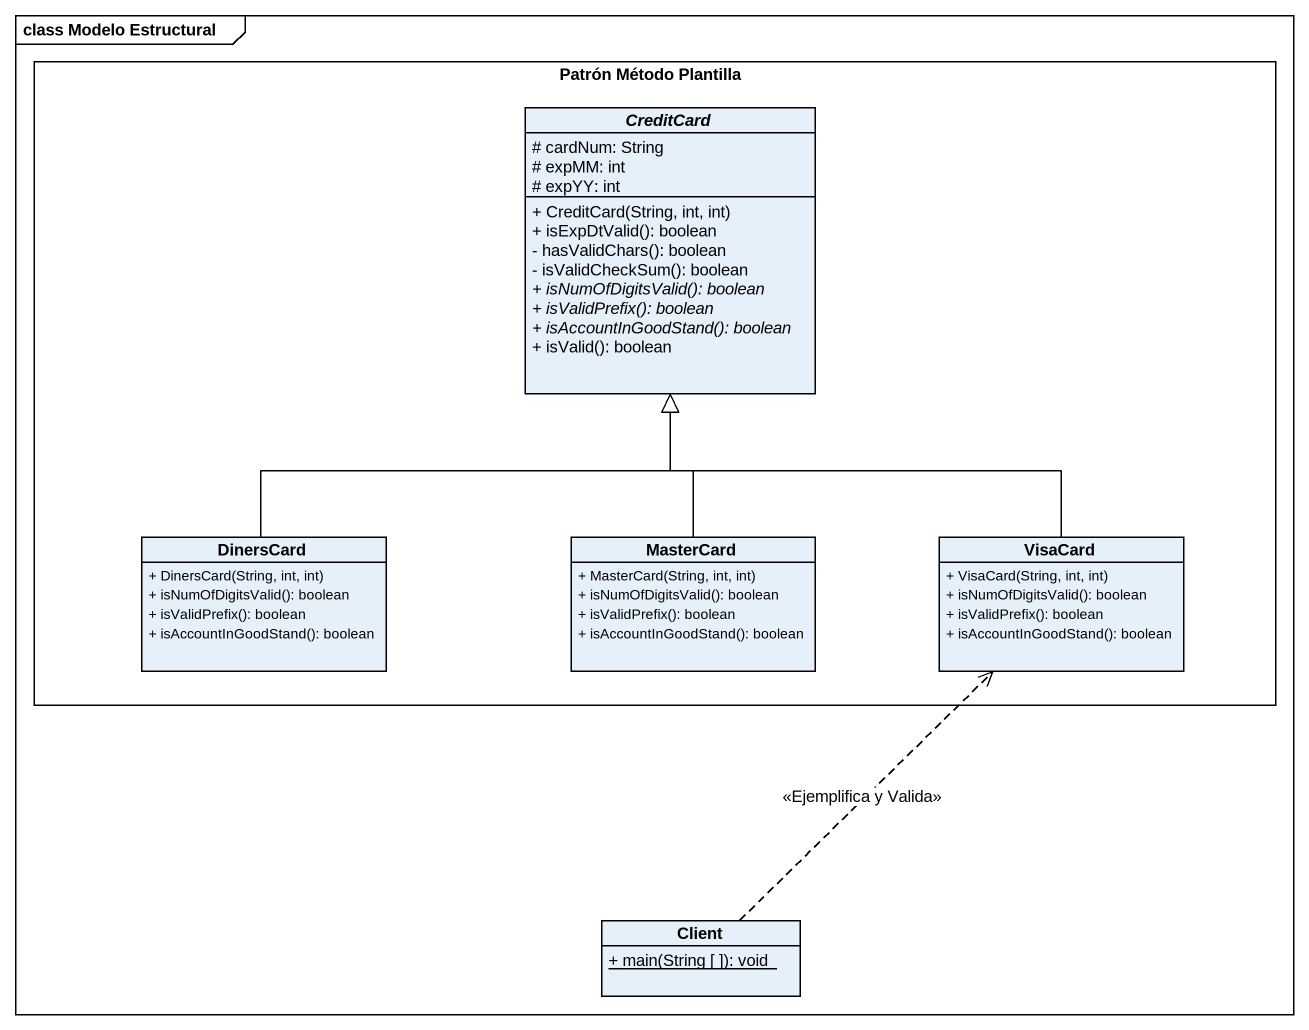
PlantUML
@startuml
mainframe class Modelo Estructural
hide circle
hide empty members
skinparam classAttributeIconSize 0
rectangle "Patrón Método Plantilla" as Patrón_Método_Plantilla {
  abstract class CreditCard {
    # cardNum: String
    # expMM: int
    # expYY: int
    + CreditCard(String, int, int)
    + isExpDtValid(): boolean
    - hasValidChars(): boolean
    - isValidCheckSum(): boolean
    {abstract} + isNumOfDigitsValid(): boolean
    {abstract} + isValidPrefix(): boolean
    {abstract} + isAccountInGoodStand(): boolean
    + isValid(): boolean
  }
  class DinersCard {
    + DinersCard(String, int, int)
    + isNumOfDigitsValid(): boolean
    + isValidPrefix(): boolean
    + isAccountInGoodStand(): boolean
  }
  class MasterCard {
    + MasterCard(String, int, int)
    + isNumOfDigitsValid(): boolean
    + isValidPrefix(): boolean
    + isAccountInGoodStand(): boolean
  }
  class VisaCard {
    + VisaCard(String, int, int)
    + isNumOfDigitsValid(): boolean
    + isValidPrefix(): boolean
    + isAccountInGoodStand(): boolean
  }
}
class Client {
  {static} + main(String [ ]): void
}
DinersCard -up-|> CreditCard
MasterCard -up-|> CreditCard
VisaCard -up-|> CreditCard
Client .up.> VisaCard : <<Ejemplifica y Valida>>
@enduml
